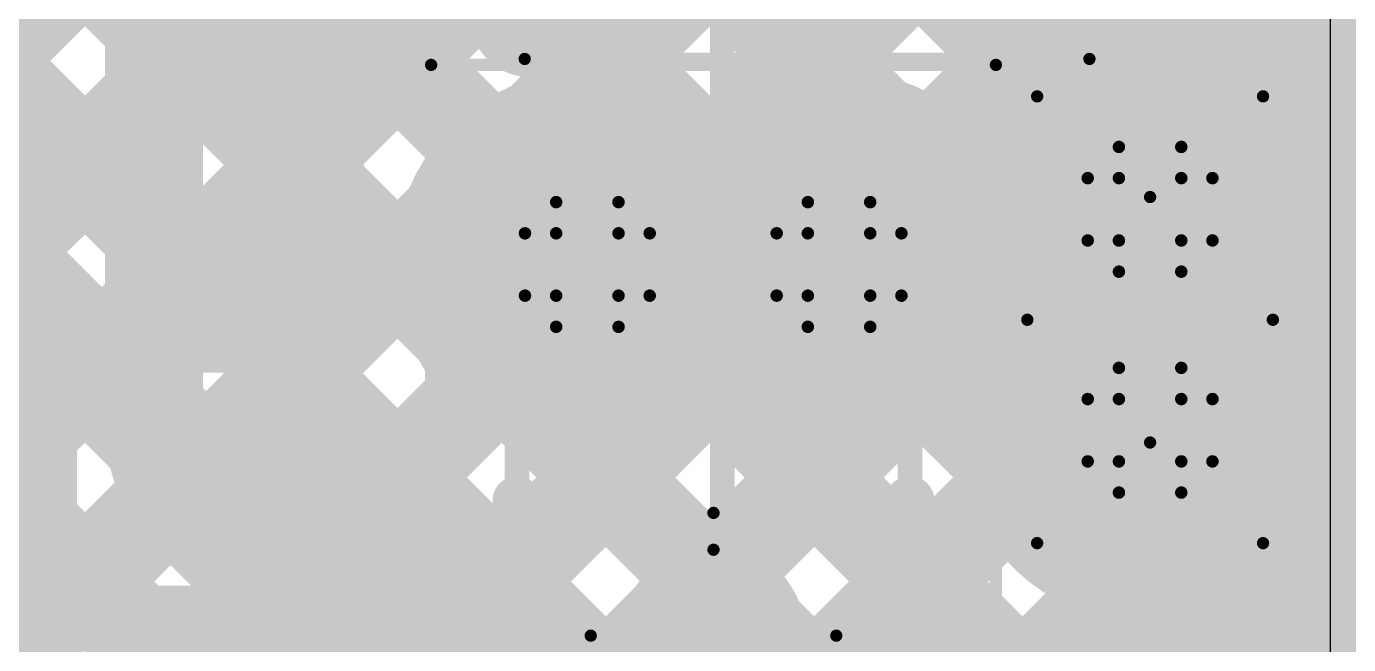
# Model space of a CAD drawing. Header units: millimetres. Extents: x 13 to 259, y -2 to 326.
# Drawn here: x 141.47 to 146.85, y 124.48 to 126.99 of the extents above; entities that cross this region are included whole.
import ezdxf

# ---------------------------------------------------------------- set-up
doc = ezdxf.new("R2010")
doc.units = ezdxf.units.MM
for name, color, linetype in [('BottomLayer', 5, 'Continuous'), ('ConnectLayer', 7, 'Continuous'), ('DrillDrawing', 1, 'Continuous'), ('Mechanical14', 56, 'Continuous'), ('Mechanical15', 56, 'Continuous'), ('Mechanical34', 56, 'Continuous'), ('Mechanical9', 56, 'Continuous'), ('MidLayer1', 16, 'Continuous'), ('MidLayer2', 76, 'Continuous'), ('MidLayer3', 90, 'Continuous'), ('MidLayer4', 156, 'Continuous'), ('MidLayer5', 130, 'Continuous'), ('MidLayer6', 216, 'Continuous'), ('MultiLayer', 9, 'Continuous'), ('TopLayer', 1, 'Continuous'), ('TopOverlay', 2, 'Continuous'), ('TopPaste', 8, 'Continuous'), ('TopSolder', 216, 'Continuous')]:
    doc.layers.add(name, color=color, linetype=linetype)

# ---------------------------------------------------------------- blocks, each defined once
blk = doc.blocks.new('CAPC1005X55N_110')
at = {"layer": 'Mechanical14', "const_width": 0.1}
for points in [[(-0.5249, -0.2749), (-0.5249, 0.2751)], [(0.5251, 0.2751), (-0.5249, 0.2751)], [(0.5251, -0.2749), (0.5251, 0.2751)], [(0.5251, -0.2749), (-0.5249, -0.2749)]]:
    blk.add_lwpolyline(points, dxfattribs=at)
at = {"layer": 'Mechanical14', "const_width": 0.05}
for points in [[(-0.5499, 0.2751, 1), (-0.5, 0.2751, 1)], [(-0.5499, 0.2751, 1), (-0.5, 0.2751, 1)], [(0.5001, 0.2751, 1), (0.55, 0.2751, 1)], [(0.5001, 0.2751, 1), (0.55, 0.2751, 1)], [(-0.5499, -0.2749, 1), (-0.5, -0.2749, 1)], [(-0.5499, -0.2749, 1), (-0.5, -0.2749, 1)], [(0.5001, -0.2749, 1), (0.55, -0.2749, 1)], [(0.5001, -0.2749, 1), (0.55, -0.2749, 1)]]:
    blk.add_lwpolyline(points, format="xyb", close=True, dxfattribs=at)
at = {"layer": 'Mechanical15', "const_width": 0.05}
for points in [[(-0.91, -0.46), (-0.91, 0.46)], [(0.91, 0.46), (-0.91, 0.46)], [(0, -0.5), (0, 0.5)], [(0.91, -0.46), (0.91, 0.46)], [(0.5, 0), (-0.5, 0)], [(0.91, -0.46), (-0.91, -0.46)]]:
    blk.add_lwpolyline(points, dxfattribs=at)
at = {"layer": 'Mechanical15', "const_width": 0.025}
for points in [[(-0.9225, 0.46, 1), (-0.8975, 0.46, 1)], [(-0.9225, 0.46, 1), (-0.8975, 0.46, 1)], [(-0.0125, 0.5, 1), (0.0125, 0.5, 1)], [(0.8975, 0.46, 1), (0.9225, 0.46, 1)], [(0.8975, 0.46, 1), (0.9225, 0.46, 1)], [(-0.5125, 0, 1), (-0.4875, 0, 1)], [(0.4875, 0, 1), (0.5125, 0, 1)], [(-0.9225, -0.46, 1), (-0.8975, -0.46, 1)], [(-0.9225, -0.46, 1), (-0.8975, -0.46, 1)], [(-0.0125, -0.5, 1), (0.0125, -0.5, 1)], [(0.8975, -0.46, 1), (0.9225, -0.46, 1)], [(0.8975, -0.46, 1), (0.9225, -0.46, 1)]]:
    blk.add_lwpolyline(points, format="xyb", close=True, dxfattribs=at)
at = {"layer": 'TopLayer'}
for points in [[(-0.76, -0.31), (-0.14, -0.31), (-0.76, 0.31), (-0.14, 0.31)], [(0.14, -0.31), (0.76, -0.31), (0.14, 0.31), (0.76, 0.31)]]:
    blk.add_solid(points, dxfattribs=at)
at = {"layer": 'TopPaste'}
for points in [[(-0.76, -0.31), (-0.14, -0.31), (-0.76, 0.31), (-0.14, 0.31)], [(0.14, -0.31), (0.76, -0.31), (0.14, 0.31), (0.76, 0.31)]]:
    blk.add_solid(points, dxfattribs=at)
at = {"layer": 'TopSolder'}
for points in [[(-0.8616, -0.4116), (-0.0384, -0.4116), (-0.8616, 0.4116), (-0.0384, 0.4116)], [(0.0384, -0.4116), (0.8616, -0.4116), (0.0384, 0.4116), (0.8616, 0.4116)]]:
    blk.add_solid(points, dxfattribs=at)
blk = doc.blocks.new('CAPC3216X180N_111')
at = {"layer": 'Mechanical14', "const_width": 0.1}
for points in [[(1.6, 0.8), (-1.6, 0.8)], [(-1.6, -0.8), (-1.6, 0.8)], [(1.6, -0.8), (1.6, 0.8)], [(1.6, -0.8), (-1.6, -0.8)]]:
    blk.add_lwpolyline(points, dxfattribs=at)
at = {"layer": 'Mechanical14', "const_width": 0.05}
for points in [[(-1.625, 0.8, 1), (-1.575, 0.8, 1)], [(-1.625, 0.8, 1), (-1.575, 0.8, 1)], [(1.575, 0.8, 1), (1.625, 0.8, 1)], [(1.575, 0.8, 1), (1.625, 0.8, 1)], [(-1.625, -0.8, 1), (-1.575, -0.8, 1)], [(-1.625, -0.8, 1), (-1.575, -0.8, 1)], [(1.575, -0.8, 1), (1.625, -0.8, 1)], [(1.575, -0.8, 1), (1.625, -0.8, 1)]]:
    blk.add_lwpolyline(points, format="xyb", close=True, dxfattribs=at)
at = {"layer": 'Mechanical15', "const_width": 0.05}
for points in [[(2.325, 1.15), (-2.325, 1.15)], [(-2.325, -1.15), (-2.325, 1.15)], [(2.325, -1.15), (2.325, 1.15)], [(0, -0.5), (0, 0.5)], [(0.5, 0), (-0.5, 0)], [(2.325, -1.15), (-2.325, -1.15)]]:
    blk.add_lwpolyline(points, dxfattribs=at)
at = {"layer": 'Mechanical15'}
for points, const_width in [([(-2.3375, 1.15, 1), (-2.3125, 1.15, 1)], 0.025), ([(-2.3375, 1.15, 1), (-2.3125, 1.15, 1)], 0.025), ([(2.3125, 1.15, 1), (2.3375, 1.15, 1)], 0.025), ([(2.3125, 1.15, 1), (2.3375, 1.15, 1)], 0.025), ([(-0.0125, 0.5, 1), (0.0125, 0.5, 1)], 0.025), ([(0.35, 0, 1), (-0.35, 0, 1)], 0.05), ([(-0.5125, 0, 1), (-0.4875, 0, 1)], 0.025), ([(-0.3625, 0, 1), (-0.3375, 0, 1)], 0.025), ([(0.3375, 0, 1), (0.3625, 0, 1)], 0.025), ([(0.4875, 0, 1), (0.5125, 0, 1)], 0.025), ([(-0.0125, -0.5, 1), (0.0125, -0.5, 1)], 0.025), ([(-2.3375, -1.15, 1), (-2.3125, -1.15, 1)], 0.025), ([(-2.3375, -1.15, 1), (-2.3125, -1.15, 1)], 0.025), ([(2.3125, -1.15, 1), (2.3375, -1.15, 1)], 0.025), ([(2.3125, -1.15, 1), (2.3375, -1.15, 1)], 0.025)]:
    blk.add_lwpolyline(points, format="xyb", close=True, dxfattribs=dict(at, const_width=const_width))
at = {"layer": 'TopLayer'}
for points in [[(-0.925, -0.9), (-0.925, 0.9), (-2.075, -0.9), (-2.075, 0.9)], [(2.075, -0.9), (2.075, 0.9), (0.925, -0.9), (0.925, 0.9)]]:
    blk.add_solid(points, dxfattribs=at)
at = {"layer": 'TopOverlay', "const_width": 0.2}
for points in [[(0.55, 0.8), (-0.55, 0.8)], [(0.55, -0.8), (-0.55, -0.8)]]:
    blk.add_lwpolyline(points, dxfattribs=at)
at = {"layer": 'TopOverlay', "const_width": 0.1}
for points in [[(-0.6, 0.8, 1), (-0.5, 0.8, 1)], [(0.5, 0.8, 1), (0.6, 0.8, 1)], [(-0.6, -0.8, 1), (-0.5, -0.8, 1)], [(0.5, -0.8, 1), (0.6, -0.8, 1)]]:
    blk.add_lwpolyline(points, format="xyb", close=True, dxfattribs=at)
at = {"layer": 'TopPaste'}
for points in [[(-0.925, -0.9), (-0.925, 0.9), (-2.075, -0.9), (-2.075, 0.9)], [(2.075, -0.9), (2.075, 0.9), (0.925, -0.9), (0.925, 0.9)]]:
    blk.add_solid(points, dxfattribs=at)
at = {"layer": 'TopSolder'}
for points in [[(-0.8234, -1.0016), (-0.8234, 1.0016), (-2.1766, -1.0016), (-2.1766, 1.0016)], [(2.1766, -1.0016), (2.1766, 1.0016), (0.8234, -1.0016), (0.8234, 1.0016)]]:
    blk.add_solid(points, dxfattribs=at)
blk = doc.blocks.new('CAPMP3216X180N_113')
at = {"layer": 'Mechanical14', "const_width": 0.1}
for points in [[(-1.7, 0.9), (-1.7, -0.9)], [(-1.7, 0.9), (1.7, 0.9)], [(-1.625, 0.9), (-1.625, -0.9)], [(-1.55, 0.9), (-1.55, -0.9)], [(-1.475, 0.9), (-1.475, -0.9)], [(-1.4, 0.9), (-1.4, -0.9)], [(-1.325, 0.9), (-1.325, -0.9)], [(-1.25, 0.9), (-1.25, -0.9)], [(-1.175, 0.9), (-1.175, -0.9)], [(-1.1, 0.9), (-1.1, -0.9)], [(-1.025, 0.9), (-1.025, -0.9)], [(-0.95, 0.9), (-0.95, -0.9)], [(-0.875, 0.9), (-0.875, -0.9)], [(-0.8, 0.9), (-0.8, -0.9)], [(-0.8, 0.9), (-0.8, -0.9)], [(1.7, 0.9), (1.7, -0.9)], [(-1.7, -0.9), (1.7, -0.9)]]:
    blk.add_lwpolyline(points, dxfattribs=at)
at = {"layer": 'Mechanical14', "const_width": 0.05}
for points in [[(-1.725, 0.9, 1), (-1.675, 0.9, 1)], [(-1.725, 0.9, 1), (-1.675, 0.9, 1)], [(-1.65, 0.9, 1), (-1.6, 0.9, 1)], [(-1.575, 0.9, 1), (-1.525, 0.9, 1)], [(-1.5, 0.9, 1), (-1.45, 0.9, 1)], [(-1.425, 0.9, 1), (-1.375, 0.9, 1)], [(-1.35, 0.9, 1), (-1.3, 0.9, 1)], [(-1.275, 0.9, 1), (-1.225, 0.9, 1)], [(-1.2, 0.9, 1), (-1.15, 0.9, 1)], [(-1.125, 0.9, 1), (-1.075, 0.9, 1)], [(-1.05, 0.9, 1), (-1, 0.9, 1)], [(-0.975, 0.9, 1), (-0.925, 0.9, 1)], [(-0.9, 0.9, 1), (-0.85, 0.9, 1)], [(-0.825, 0.9, 1), (-0.775, 0.9, 1)], [(-0.825, 0.9, 1), (-0.775, 0.9, 1)], [(1.675, 0.9, 1), (1.725, 0.9, 1)], [(1.675, 0.9, 1), (1.725, 0.9, 1)], [(-1.725, -0.9, 1), (-1.675, -0.9, 1)], [(-1.725, -0.9, 1), (-1.675, -0.9, 1)], [(-1.65, -0.9, 1), (-1.6, -0.9, 1)], [(-1.575, -0.9, 1), (-1.525, -0.9, 1)], [(-1.5, -0.9, 1), (-1.45, -0.9, 1)], [(-1.425, -0.9, 1), (-1.375, -0.9, 1)], [(-1.35, -0.9, 1), (-1.3, -0.9, 1)], [(-1.275, -0.9, 1), (-1.225, -0.9, 1)], [(-1.2, -0.9, 1), (-1.15, -0.9, 1)], [(-1.125, -0.9, 1), (-1.075, -0.9, 1)], [(-1.05, -0.9, 1), (-1, -0.9, 1)], [(-0.975, -0.9, 1), (-0.925, -0.9, 1)], [(-0.9, -0.9, 1), (-0.85, -0.9, 1)], [(-0.825, -0.9, 1), (-0.775, -0.9, 1)], [(-0.825, -0.9, 1), (-0.775, -0.9, 1)], [(1.675, -0.9, 1), (1.725, -0.9, 1)], [(1.675, -0.9, 1), (1.725, -0.9, 1)]]:
    blk.add_lwpolyline(points, format="xyb", close=True, dxfattribs=at)
at = {"layer": 'Mechanical15', "const_width": 0.05}
for points in [[(-2.45, 1.15), (2.45, 1.15)], [(-2.45, 1.15), (-2.45, -1.15)], [(2.45, 1.15), (2.45, -1.15)], [(0, 0.3), (0, -0.3)], [(-0.3, 0), (0.3, 0)], [(-2.45, -1.15), (2.45, -1.15)]]:
    blk.add_lwpolyline(points, dxfattribs=at)
at = {"layer": 'Mechanical15', "const_width": 0.025}
for points in [[(-2.4625, 1.15, 1), (-2.4375, 1.15, 1)], [(-2.4625, 1.15, 1), (-2.4375, 1.15, 1)], [(2.4375, 1.15, 1), (2.4625, 1.15, 1)], [(2.4375, 1.15, 1), (2.4625, 1.15, 1)], [(-0.0125, 0.3, 1), (0.0125, 0.3, 1)], [(-0.3125, 0, 1), (-0.2875, 0, 1)], [(0.2875, 0, 1), (0.3125, 0, 1)], [(-0.0125, -0.3, 1), (0.0125, -0.3, 1)], [(-2.4625, -1.15, 1), (-2.4375, -1.15, 1)], [(-2.4625, -1.15, 1), (-2.4375, -1.15, 1)], [(2.4375, -1.15, 1), (2.4625, -1.15, 1)], [(2.4375, -1.15, 1), (2.4625, -1.15, 1)]]:
    blk.add_lwpolyline(points, format="xyb", close=True, dxfattribs=at)
at = {"layer": 'TopLayer'}
for points in [[(-2.2, -0.625), (-0.4, -0.625), (-2.2, 0.625), (-0.4, 0.625)], [(0.4, -0.625), (2.2, -0.625), (0.4, 0.625), (2.2, 0.625)]]:
    blk.add_solid(points, dxfattribs=at)
at = {"layer": 'TopOverlay'}
for points, const_width in [([(-2.15, 1.125, 1), (-2.4, 1.125, 1)], 0.25), ([(-2.4625, 1.125, 1), (-2.3375, 1.125, 1)], 0.125), ([(-2.2125, 1.125, 1), (-2.0875, 1.125, 1)], 0.125), ([(-0.05, 0.7, 1), (0.05, 0.7, 1)], 0.1), ([(-0.05, -0.7, 1), (0.05, -0.7, 1)], 0.1)]:
    blk.add_lwpolyline(points, format="xyb", close=True, dxfattribs=dict(at, const_width=const_width))
at = {"layer": 'TopOverlay', "const_width": 0.2}
blk.add_lwpolyline([(0, 0.7), (0, -0.7)], dxfattribs=at)
at = {"layer": 'TopPaste'}
for points in [[(-2.2, -0.625), (-0.4, -0.625), (-2.2, 0.625), (-0.4, 0.625)], [(0.4, -0.625), (2.2, -0.625), (0.4, 0.625), (2.2, 0.625)]]:
    blk.add_solid(points, dxfattribs=at)
at = {"layer": 'TopSolder'}
for points in [[(-2.3016, -0.7266), (-0.2984, -0.7266), (-2.3016, 0.7266), (-0.2984, 0.7266)], [(0.2984, -0.7266), (2.3016, -0.7266), (0.2984, 0.7266), (2.3016, 0.7266)]]:
    blk.add_solid(points, dxfattribs=at)
blk = doc.blocks.new('SAMTEC_ASP_127797_01_185')
at = {"layer": 'Mechanical14', "const_width": 0.1}
for points in [[(-23.6474, 7.3406), (-27.1272, 7.3406)], [(-23.6474, 7.3406), (-27.1272, 7.3406)], [(-23.3934, 6.4262), (-23.3934, 7.0866)], [(-23.3934, 6.4262), (-23.3934, 7.0866)], [(-22.3266, 6.4262), (-22.3266, 7.0866)], [(-22.3266, 6.4262), (-22.3266, 7.0866)], [(-22.5806, 6.1722), (-23.1394, 6.1722)], [(-22.5806, 6.1722), (-23.1394, 6.1722)]]:
    blk.add_lwpolyline(points, dxfattribs=at)
at = {"layer": 'Mechanical14', "const_width": 0.05}
for points in [[(-23.6724, 7.3406, 1), (-23.6224, 7.3406, 1)], [(-23.6724, 7.3406, 1), (-23.6224, 7.3406, 1)], [(-23.6724, 7.3406, 1), (-23.6224, 7.3406, 1)], [(-23.4184, 7.0866, 1), (-23.3684, 7.0866, 1)], [(-23.4184, 7.0866, 1), (-23.3684, 7.0866, 1)], [(-23.4184, 7.0866, 1), (-23.3684, 7.0866, 1)], [(-22.3516, 7.0866, 1), (-22.3016, 7.0866, 1)], [(-22.3516, 7.0866, 1), (-22.3016, 7.0866, 1)], [(-22.3516, 7.0866, 1), (-22.3016, 7.0866, 1)], [(-23.4184, 6.4262, 1), (-23.3684, 6.4262, 1)], [(-23.4184, 6.4262, 1), (-23.3684, 6.4262, 1)], [(-23.4184, 6.4262, 1), (-23.3684, 6.4262, 1)], [(-23.4184, 6.4262, 1), (-23.3684, 6.4262, 1)], [(-22.3516, 6.4262, 1), (-22.3016, 6.4262, 1)], [(-22.3516, 6.4262, 1), (-22.3016, 6.4262, 1)], [(-22.3516, 6.4262, 1), (-22.3016, 6.4262, 1)], [(-22.3516, 6.4262, 1), (-22.3016, 6.4262, 1)], [(-23.1644, 6.1722, 1), (-23.1144, 6.1722, 1)], [(-23.1644, 6.1722, 1), (-23.1144, 6.1722, 1)], [(-23.1644, 6.1722, 1), (-23.1144, 6.1722, 1)], [(-23.1644, 6.1722, 1), (-23.1144, 6.1722, 1)], [(-22.6056, 6.1722, 1), (-22.5556, 6.1722, 1)], [(-22.6056, 6.1722, 1), (-22.5556, 6.1722, 1)], [(-22.6056, 6.1722, 1), (-22.5556, 6.1722, 1)], [(-22.6056, 6.1722, 1), (-22.5556, 6.1722, 1)]]:
    blk.add_lwpolyline(points, format="xyb", close=True, dxfattribs=at)
at = {"layer": 'Mechanical14', "const_width": 0.1}
for points in [[(-23.6474, 7.3406, -0.414214), (-23.3934, 7.0866)], [(-22.3266, 7.0866, -0.414214), (-22.0726, 7.3406)], [(-23.1394, 6.1722, -0.414214), (-23.3934, 6.4262)], [(-23.1394, 6.1722, -0.414214), (-23.3934, 6.4262)], [(-22.3266, 6.4262, -0.414214), (-22.5806, 6.1722)], [(-22.3266, 6.4262, -0.414214), (-22.5806, 6.1722)]]:
    blk.add_lwpolyline(points, format="xyb", dxfattribs=at)
at = {"layer": 'TopOverlay', "const_width": 0.2}
for points in [[(-23.6474, 7.3406), (-27.1272, 7.3406)], [(-23.6474, 7.3406), (-27.1272, 7.3406)], [(-23.3934, 6.4262), (-23.3934, 7.0866)], [(-23.3934, 6.4262), (-23.3934, 7.0866)], [(-22.3266, 6.4262), (-22.3266, 7.0866)], [(-22.3266, 6.4262), (-22.3266, 7.0866)], [(-22.5806, 6.1722), (-23.1394, 6.1722)], [(-22.5806, 6.1722), (-23.1394, 6.1722)]]:
    blk.add_lwpolyline(points, dxfattribs=at)
at = {"layer": 'TopOverlay', "const_width": 0.1}
for points in [[(-23.6974, 7.3406, 1), (-23.5974, 7.3406, 1)], [(-23.6974, 7.3406, 1), (-23.5974, 7.3406, 1)], [(-23.6974, 7.3406, 1), (-23.5974, 7.3406, 1)], [(-23.4434, 7.0866, 1), (-23.3434, 7.0866, 1)], [(-23.4434, 7.0866, 1), (-23.3434, 7.0866, 1)], [(-23.4434, 7.0866, 1), (-23.3434, 7.0866, 1)], [(-22.3766, 7.0866, 1), (-22.2766, 7.0866, 1)], [(-22.3766, 7.0866, 1), (-22.2766, 7.0866, 1)], [(-22.3766, 7.0866, 1), (-22.2766, 7.0866, 1)], [(-23.4434, 6.4262, 1), (-23.3434, 6.4262, 1)], [(-23.4434, 6.4262, 1), (-23.3434, 6.4262, 1)], [(-23.4434, 6.4262, 1), (-23.3434, 6.4262, 1)], [(-23.4434, 6.4262, 1), (-23.3434, 6.4262, 1)], [(-22.3766, 6.4262, 1), (-22.2766, 6.4262, 1)], [(-22.3766, 6.4262, 1), (-22.2766, 6.4262, 1)], [(-22.3766, 6.4262, 1), (-22.2766, 6.4262, 1)], [(-22.3766, 6.4262, 1), (-22.2766, 6.4262, 1)], [(-23.1894, 6.1722, 1), (-23.0894, 6.1722, 1)], [(-23.1894, 6.1722, 1), (-23.0894, 6.1722, 1)], [(-23.1894, 6.1722, 1), (-23.0894, 6.1722, 1)], [(-23.1894, 6.1722, 1), (-23.0894, 6.1722, 1)], [(-22.6306, 6.1722, 1), (-22.5306, 6.1722, 1)], [(-22.6306, 6.1722, 1), (-22.5306, 6.1722, 1)], [(-22.6306, 6.1722, 1), (-22.5306, 6.1722, 1)], [(-22.6306, 6.1722, 1), (-22.5306, 6.1722, 1)]]:
    blk.add_lwpolyline(points, format="xyb", close=True, dxfattribs=at)
at = {"layer": 'TopOverlay', "const_width": 0.2}
for points in [[(-23.6474, 7.3406, -0.414214), (-23.3934, 7.0866)], [(-22.3266, 7.0866, -0.414214), (-22.0726, 7.3406)], [(-23.1394, 6.1722, -0.414214), (-23.3934, 6.4262)], [(-23.1394, 6.1722, -0.414214), (-23.3934, 6.4262)], [(-22.3266, 6.4262, -0.414214), (-22.5806, 6.1722)], [(-22.3266, 6.4262, -0.414214), (-22.5806, 6.1722)]]:
    blk.add_lwpolyline(points, format="xyb", dxfattribs=at)

msp = doc.modelspace()

# ---------------------------------------------------------------- linework, layer by layer
at = {"layer": 'BottomLayer', "const_width": 0.25}
for points in [[(145.9168, 126.2498, 1), (146.1668, 126.2498, 1)], [(143.625, 126.025, 1), (143.875, 126.025, 1)], [(144.65, 126.025, 1), (144.9, 126.025, 1)], [(145.9168, 125.3498, 1), (146.1668, 125.3498, 1)]]:
    msp.add_lwpolyline(points, format="xyb", close=True, dxfattribs=at)
at = {"layer": 'ConnectLayer', "const_width": 0.4}
for points in [[(146.9997, 90.0254), (146.9997, 136.36)], [(136.2291, 134.4509), (145.4682, 125.2118)], [(136.2291, 134.4509), (145.4682, 125.2118)], [(136.2914, 133.5401), (147.8533, 121.9782)], [(136.2914, 133.5401), (147.8533, 121.9782)], [(136.1406, 132.8424), (145.6364, 123.3465)], [(136.1406, 132.8424), (145.6364, 123.3465)], [(141.4917, 132.5824), (147.7097, 126.3644)], [(141.4917, 132.5824), (147.7097, 126.3644)], [(138.9935, 132.535), (145.6987, 125.8298)], [(138.9935, 132.535), (145.6987, 125.8298)], [(134.0529, 119.6279), (146.9037, 132.4787)], [(140.69, 126.2651), (146.9037, 132.4787)], [(146.59, 126.4679), (146.59, 132.35)], [(135.8661, 132.2683), (144.56, 123.5744)], [(135.8661, 132.2683), (144.56, 123.5744)], [(135.4952, 131.7907), (143.6756, 123.6103)], [(135.4952, 131.7907), (143.6756, 123.6103)], [(136.3244, 131.81), (144.56, 123.5744)], [(137.1729, 131.81), (145.6364, 123.3465)], [(138.0215, 131.81), (146.05, 123.7814)], [(138.87, 131.81), (145.4682, 125.2118)], [(139.7185, 131.81), (145.6987, 125.8298)], [(146.05, 126.4679), (146.05, 131.81)], [(138.9634, 123.6899), (146.9732, 131.6997)], [(140.69, 125.4165), (146.9732, 131.6997)], [(137.6207, 123.1957), (146.05, 131.6251)], [(135.0357, 131.4017), (143.1997, 123.2377)], [(135.0357, 131.4017), (143.1997, 123.2377)], [(134.4825, 131.1064), (143.6361, 121.9527)], [(134.4825, 131.1064), (143.6361, 121.9527)], [(138.9634, 123.6899), (146.05, 130.7765)], [(138.9664, 121.1473), (148.0605, 130.2414)], [(140.69, 122.871), (148.0605, 130.2414)], [(139.0956, 120.428), (148.6533, 129.9857)], [(140.69, 122.0224), (148.6533, 129.9857)], [(139.5829, 129.4), (141.985, 126.9979)], [(142.525, 126.4031), (145.522, 129.4)], [(142.977, 129.4), (145.6695, 126.7075)], [(143.8255, 129.4), (146.51, 126.7155)], [(141.985, 125.375), (141.985, 129.0258)], [(142.525, 125.375), (142.525, 129.0258)], [(143.5509, 126.5804), (146.0366, 129.0661)], [(142.525, 129.0034), (144.9358, 126.5927)], [(146.6282, 125.415), (150.0187, 128.8055)], [(146.6282, 125.415), (150.0187, 128.8055)], [(144.2116, 126.3925), (146.4608, 128.6418)], [(146.51, 126.6088), (146.51, 128.5926)], [(139.765, 128.3694), (141.985, 126.1494)], [(139.8425, 122.0234), (146.05, 128.231)], [(142.525, 128.1549), (144.3021, 126.3778)], [(139.1357, 119.6195), (147.5507, 128.0345)], [(140.69, 121.1739), (147.5507, 128.0345)], [(145.2345, 127.9911), (147.6211, 125.6045)], [(145.2345, 127.9911), (147.6211, 125.6045)], [(145.2345, 127.9911), (146.05, 127.1755)], [(139.1016, 122.9796), (144.0596, 127.9376)], [(139.1016, 122.9796), (144.0596, 127.9376)], [(140.69, 124.568), (144.0596, 127.9376)], [(145.149, 126.4814), (146.51, 127.8425)], [(146.2619, 125.8972), (147.9432, 127.5785)], [(146.2619, 125.8972), (147.9432, 127.5785)], [(139.765, 125.3401), (141.985, 127.5601)], [(139.765, 127.5208), (141.991, 125.2949)], [(144.8979, 127.4792), (148.0706, 124.3064)], [(144.8979, 127.4792), (148.0706, 124.3064)], [(144.8979, 127.4792), (146.0767, 126.3004)], [(137.8643, 120.8937), (144.4324, 127.4618)], [(139.4183, 122.4477), (144.4324, 127.4618)], [(140.69, 123.7195), (144.4324, 127.4618)], [(140.2668, 121.5992), (146.05, 127.3824)], [(142.525, 127.3064), (143.362, 126.4694)], [(146.2976, 126.7815), (146.51, 126.9939)], [(139.765, 124.4915), (141.985, 126.7115)], [(139.765, 126.6723), (142.8124, 123.625)], [(140.69, 126.5959), (143.6756, 123.6103)], [(146.59, 126.5997), (151.36, 126.5997)], [(140.6911, 121.1749), (146.05, 126.5339)], [(142.525, 126.4578), (143.2229, 125.7599)], [(142.525, 125.5545), (143.1947, 126.2241)], [(145.3427, 126.1857), (145.4916, 126.0368)], [(146.05, 125.9398), (146.05, 126.0317)], [(146.59, 125.5679), (146.59, 126.0317)], [(145.3234, 125.8073), (145.5102, 125.9941)], [(146.59, 125.9997), (151.36, 125.9997)], [(139.765, 123.643), (141.985, 125.863)], [(146.51, 124.0556), (146.51, 125.8908)], [(139.765, 125.8238), (143.035, 122.5538)], [(140.69, 125.7473), (143.1997, 123.2377)], [(145.8289, 125.6996), (146.51, 125.0184)], [(143.2838, 124.6162), (144.3187, 125.6511)], [(143.371, 123.0064), (146.0247, 125.6601)], [(144.1945, 125.6369), (145.6078, 124.2236)], [(142.525, 125.6093), (146.51, 121.6243)], [(142.8596, 125.0405), (143.3825, 125.5635)], [(145.1278, 125.5521), (146.51, 124.1699)], [(145.3179, 123.2562), (147.6382, 125.5765)], [(145.3179, 123.2562), (147.6382, 125.5765)], [(143.3524, 123.8363), (144.9928, 125.4766)], [(143.485, 125.4979), (145.4555, 123.5273)], [(142.525, 125.375), (143.3524, 124.5476)], [(146.6297, 125.3997), (151.36, 125.3997)], [(143.575, 122.3619), (146.51, 125.2969)], [(143.9461, 123.5815), (145.4944, 125.1298)], [(143.9461, 123.5815), (145.4944, 125.1298)], [(143.9461, 123.5815), (145.4944, 125.1298)], [(146.59, 118.2163), (146.59, 125.1317)], [(138.9332, 121.9626), (142.0642, 125.0936)], [(142.1442, 124.9922), (142.8124, 124.324)], [(146.5218, 125.0067), (147.5913, 123.9373)], [(146.5218, 125.0067), (147.5913, 123.9373)], [(140.69, 124.8988), (143.6361, 121.9527)], [(145.9038, 124.7762), (149.9505, 120.7295)], [(145.9038, 124.7762), (149.9505, 120.7295)], [(145.9038, 124.7762), (146.05, 124.63)], [(146.59, 124.7998), (151.36, 124.7998)], [(144.826, 123.6128), (145.9766, 124.7634)], [(144.826, 123.6128), (145.9766, 124.7634)], [(144.826, 123.6128), (145.9766, 124.7634)], [(146.05, 123.4621), (146.05, 124.7599)], [(139.7817, 121.9626), (142.4777, 124.6587)], [(143.3524, 123.025), (143.3524, 124.5476)], [(146.3239, 124.2622), (146.51, 124.4484)], [(146.3239, 124.2622), (146.51, 124.4484)], [(142.8124, 123.025), (142.8124, 124.324)]]:
    msp.add_lwpolyline(points, dxfattribs=at)
at = {"layer": 'ConnectLayer'}
for points, const_width in [([(145.95, 127.1755, 1), (146.15, 127.1755, 1)], 0.2), ([(141.885, 126.9979, 1), (142.085, 126.9979, 1)], 0.2), ([(146.41, 126.9939, 1), (146.61, 126.9939, 1)], 0.2), ([(146.1976, 126.7815, 1), (146.3976, 126.7815, 1)], 0.2), ([(141.885, 126.7115, 1), (142.085, 126.7115, 1)], 0.2), ([(146.41, 126.7155, 1), (146.61, 126.7155, 1)], 0.2), ([(145.5695, 126.7075, 1), (145.7695, 126.7075, 1)], 0.2), ([(146.41, 126.6088, 1), (146.61, 126.6088, 1)], 0.2), ([(146.41, 126.6088, 1), (146.61, 126.6088, 1)], 0.2), ([(143.4509, 126.5804, 1), (143.6509, 126.5804, 1)], 0.2), ([(144.8358, 126.5927, 1), (145.0358, 126.5927, 1)], 0.2), ([(146.49, 126.5997, 1), (146.69, 126.5997, 1)], 0.2), ([(145.95, 126.5339, 1), (146.15, 126.5339, 1)], 0.2), ([(142.425, 126.4578, 1), (142.625, 126.4578, 1)], 0.2), ([(143.262, 126.4694, 1), (143.462, 126.4694, 1)], 0.2), ([(145.049, 126.4814, 1), (145.249, 126.4814, 1)], 0.2), ([(145.95, 126.4679, 1), (146.15, 126.4679, 1)], 0.2), ([(145.95, 126.4679, 1), (146.15, 126.4679, 1)], 0.2), ([(145.95, 126.4679, 1), (146.15, 126.4679, 1)], 0.2), ([(146.49, 126.4679, 1), (146.69, 126.4679, 1)], 0.2), ([(146.49, 126.4679, 1), (146.69, 126.4679, 1)], 0.2), ([(142.425, 126.4031, 1), (142.625, 126.4031, 1)], 0.2), ([(144.1116, 126.3925, 1), (144.3116, 126.3925, 1)], 0.2), ([(144.2021, 126.3778, 1), (144.4021, 126.3778, 1)], 0.2), ([(144.1625, 126.3173, 1), (144.3625, 126.3173, 1)], 0.2), ([(144.1625, 126.3173, 1), (144.3625, 126.3173, 1)], 0.2), ([(145.9767, 126.3004, 1), (146.1767, 126.3004, 1)], 0.2), ([(145.9812, 126.2806, 1), (146.1812, 126.2806, 1)], 0.2), ([(145.9883, 126.2683, 1), (146.1883, 126.2683, 1)], 0.2), ([(145.9883, 126.2683, 1), (146.1883, 126.2683, 1)], 0.2), ([(145.9883, 126.2313, 1), (146.1883, 126.2313, 1)], 0.2), ([(145.9883, 126.2313, 1), (146.1883, 126.2313, 1)], 0.2), ([(146.5318, 126.2498, 1), (146.7318, 126.2498, 1)], 0.2), ([(146.5318, 126.2498, 1), (146.7318, 126.2498, 1)], 0.2), ([(143.0947, 126.2241, 1), (143.2947, 126.2241, 1)], 0.2), ([(145.2427, 126.1857, 1), (145.4427, 126.1857, 1)], 0.2), ([(145.9812, 126.219, 1), (146.1812, 126.219, 1)], 0.2), ([(141.885, 126.1494, 1), (142.085, 126.1494, 1)], 0.2), ([(143.6932, 126.0502, 1), (143.8932, 126.0502, 1)], 0.2), ([(144.6316, 126.0498, 1), (144.8316, 126.0498, 1)], 0.2), ([(144.725, 126.025, 1), (144.925, 126.025, 1)], 0.2), ([(144.725, 126.025, 1), (144.925, 126.025, 1)], 0.2), ([(145.265, 126.025, 1), (145.465, 126.025, 1)], 0.2), ([(145.265, 126.025, 1), (145.465, 126.025, 1)], 0.2), ([(145.3916, 126.0368, 1), (145.5916, 126.0368, 1)], 0.2), ([(145.95, 126.0317, 1), (146.15, 126.0317, 1)], 0.2), ([(145.95, 126.0317, 1), (146.15, 126.0317, 1)], 0.2), ([(145.95, 126.0317, 1), (146.15, 126.0317, 1)], 0.2), ([(146.49, 126.0317, 1), (146.69, 126.0317, 1)], 0.2), ([(146.49, 126.0317, 1), (146.69, 126.0317, 1)], 0.2), ([(143.6932, 125.9998, 1), (143.8932, 125.9998, 1)], 0.2), ([(144.6316, 126.0002, 1), (144.8316, 126.0002, 1)], 0.2), ([(145.4102, 125.9941, 1), (145.6102, 125.9941, 1)], 0.2), ([(146.49, 125.9997, 1), (146.69, 125.9997, 1)], 0.2), ([(146.6318, 125.3498, 1), (145.4518, 125.3498, 1)], 0.4), ([(146.6318, 125.3498, 1), (145.4518, 125.3498, 1)], 0.4), ([(145.95, 125.9398, 1), (146.15, 125.9398, 1)], 0.2), ([(145.95, 125.9398, 1), (146.15, 125.9398, 1)], 0.2), ([(141.885, 125.863, 1), (142.085, 125.863, 1)], 0.2), ([(146.1619, 125.8972, 1), (146.3619, 125.8972, 1)], 0.2), ([(146.1619, 125.8972, 1), (146.3619, 125.8972, 1)], 0.2), ([(146.41, 125.8908, 1), (146.61, 125.8908, 1)], 0.2), ([(146.41, 125.8908, 1), (146.61, 125.8908, 1)], 0.2), ([(145.2234, 125.8073, 1), (145.4234, 125.8073, 1)], 0.2), ([(145.5987, 125.8298, 1), (145.7987, 125.8298, 1)], 0.2), ([(145.5987, 125.8298, 1), (145.7987, 125.8298, 1)], 0.2), ([(145.5987, 125.8298, 1), (145.7987, 125.8298, 1)], 0.2), ([(143.1229, 125.7599, 1), (143.3229, 125.7599, 1)], 0.2), ([(144.1625, 125.7327, 1), (144.3625, 125.7327, 1)], 0.2), ([(144.1625, 125.7327, 1), (144.3625, 125.7327, 1)], 0.2), ([(145.7289, 125.6996, 1), (145.9289, 125.6996, 1)], 0.2), ([(144.0945, 125.6369, 1), (144.2945, 125.6369, 1)], 0.2), ([(144.2187, 125.6511, 1), (144.4187, 125.6511, 1)], 0.2), ([(145.9247, 125.6601, 1), (146.1247, 125.6601, 1)], 0.2), ([(142.425, 125.6093, 1), (142.625, 125.6093, 1)], 0.2), ([(142.425, 125.5545, 1), (142.625, 125.5545, 1)], 0.2), ([(143.2825, 125.5635, 1), (143.4825, 125.5635, 1)], 0.2), ([(145.0278, 125.5521, 1), (145.2278, 125.5521, 1)], 0.2), ([(146.49, 125.5679, 1), (146.69, 125.5679, 1)], 0.2), ([(146.49, 125.5679, 1), (146.69, 125.5679, 1)], 0.2), ([(143.385, 125.4979, 1), (143.585, 125.4979, 1)], 0.2), ([(144.8928, 125.4766, 1), (145.0928, 125.4766, 1)], 0.2), ([(141.885, 125.375, 1), (142.085, 125.375, 1)], 0.2), ([(141.885, 125.375, 1), (142.085, 125.375, 1)], 0.2), ([(141.885, 125.375, 1), (142.085, 125.375, 1)], 0.2), ([(142.425, 125.375, 1), (142.625, 125.375, 1)], 0.2), ([(142.425, 125.375, 1), (142.625, 125.375, 1)], 0.2), ([(146.5282, 125.415, 1), (146.7282, 125.415, 1)], 0.2), ([(146.5282, 125.415, 1), (146.7282, 125.415, 1)], 0.2), ([(146.5297, 125.3997, 1), (146.7297, 125.3997, 1)], 0.2), ([(145.3518, 125.3498, 1), (145.5518, 125.3498, 1)], 0.2), ([(145.3518, 125.3498, 1), (145.5518, 125.3498, 1)], 0.2), ([(146.5318, 125.3498, 1), (146.7318, 125.3498, 1)], 0.2), ([(146.5318, 125.3498, 1), (146.7318, 125.3498, 1)], 0.2), ([(146.5318, 125.3498, 1), (146.7318, 125.3498, 1)], 0.2), ([(146.5318, 125.3498, 1), (146.7318, 125.3498, 1)], 0.2), ([(141.891, 125.2949, 1), (142.091, 125.2949, 1)], 0.2), ([(146.41, 125.2969, 1), (146.61, 125.2969, 1)], 0.2), ([(145.3682, 125.2118, 1), (145.5682, 125.2118, 1)], 0.2), ([(145.3682, 125.2118, 1), (145.5682, 125.2118, 1)], 0.2), ([(145.3682, 125.2118, 1), (145.5682, 125.2118, 1)], 0.2), ([(145.3944, 125.1298, 1), (145.5944, 125.1298, 1)], 0.2), ([(145.3944, 125.1298, 1), (145.5944, 125.1298, 1)], 0.2), ([(145.3944, 125.1298, 1), (145.5944, 125.1298, 1)], 0.2), ([(146.49, 125.1317, 1), (146.69, 125.1317, 1)], 0.2), ([(146.49, 125.1317, 1), (146.69, 125.1317, 1)], 0.2), ([(141.9642, 125.0936, 1), (142.1642, 125.0936, 1)], 0.2), ([(142.0432, 124.9932, 1), (142.2432, 124.9932, 1)], 0.2), ([(142.0442, 124.9922, 1), (142.2442, 124.9922, 1)], 0.2), ([(142.0442, 124.9922, 1), (142.2442, 124.9922, 1)], 0.2), ([(142.7596, 125.0405, 1), (142.9596, 125.0405, 1)], 0.2), ([(146.41, 125.0184, 1), (146.61, 125.0184, 1)], 0.2), ([(146.4218, 125.0067, 1), (146.6218, 125.0067, 1)], 0.2), ([(146.4218, 125.0067, 1), (146.6218, 125.0067, 1)], 0.2), ([(145.8038, 124.7762, 1), (146.0038, 124.7762, 1)], 0.2), ([(145.8038, 124.7762, 1), (146.0038, 124.7762, 1)], 0.2), ([(145.8038, 124.7762, 1), (146.0038, 124.7762, 1)], 0.2), ([(146.49, 124.7998, 1), (146.69, 124.7998, 1)], 0.2), ([(145.8766, 124.7634, 1), (146.0766, 124.7634, 1)], 0.2), ([(145.8766, 124.7634, 1), (146.0766, 124.7634, 1)], 0.2), ([(145.8766, 124.7634, 1), (146.0766, 124.7634, 1)], 0.2), ([(145.95, 124.7599, 1), (146.15, 124.7599, 1)], 0.2), ([(145.95, 124.7599, 1), (146.15, 124.7599, 1)], 0.2), ([(142.3777, 124.6587, 1), (142.5777, 124.6587, 1)], 0.2), ([(143.1838, 124.6162, 1), (143.3838, 124.6162, 1)], 0.2), ([(145.95, 124.63, 1), (146.15, 124.63, 1)], 0.2), ([(143.2524, 124.5476, 1), (143.4524, 124.5476, 1)], 0.2), ([(143.2524, 124.5476, 1), (143.4524, 124.5476, 1)], 0.2), ([(146.41, 124.4484, 1), (146.61, 124.4484, 1)], 0.2), ([(146.41, 124.4484, 1), (146.61, 124.4484, 1)], 0.2), ([(142.7124, 124.324, 1), (142.9124, 124.324, 1)], 0.2), ([(142.7124, 124.324, 1), (142.9124, 124.324, 1)], 0.2)]:
    msp.add_lwpolyline(points, format="xyb", close=True, dxfattribs=dict(at, const_width=const_width))
at = {"layer": 'ConnectLayer', "const_width": 0.4}
for points in [[(146.51, 125.8908, -2.9476), (146.51, 126.6088)], [(144.2625, 125.7327, -3.771728), (144.2625, 126.3173)], [(144.2625, 126.3173, -0.76942), (145.365, 126.025)], [(146.0883, 126.2683, -0.094953), (146.05, 126.4679)], [(146.0883, 126.2683, -0.094953), (146.05, 126.4679)], [(146.59, 126.4679, -0.094953), (146.6318, 126.2498)], [(146.0812, 126.219, -2.901548), (146.0812, 126.2806)], [(146.05, 126.0317, -0.094953), (146.0883, 126.2313)], [(146.05, 126.0317, -0.094953), (146.0883, 126.2313)], [(146.6318, 126.2498, -0.094953), (146.59, 126.0317)], [(143.7932, 125.9998, -3.69962), (143.7932, 126.0502)], [(144.7316, 126.0498, -0.76942), (144.825, 126.025)], [(145.365, 126.025, -0.76942), (144.2625, 125.7327)], [(144.825, 126.025, -0.76942), (144.7316, 126.0002)], [(146.05, 124.7599, -1.013999), (146.05, 125.9398)], [(146.59, 125.5679, -0.094953), (146.6318, 125.3498)], [(142.1442, 124.9922, -0.199574), (141.985, 125.375)], [(142.1432, 124.9932, -0.198912), (141.985, 125.375)], [(146.6318, 125.3498, -0.094953), (146.59, 125.1317)], [(146.51, 123.4944, -3.952307), (146.51, 124.0556)]]:
    msp.add_lwpolyline(points, format="xyb", dxfattribs=at)
at = {"layer": 'DrillDrawing', "const_width": 0.0508}
for points in [[(145.9148, 126.3768), (145.9148, 126.5038)], [(145.9148, 126.5038), (146.1688, 126.5038)], [(146.1688, 126.3768), (146.1688, 126.5038)], [(145.7878, 126.1228), (145.7878, 126.3768)], [(145.7878, 126.3768), (145.9148, 126.3768)], [(146.1688, 126.3768), (146.2958, 126.3768)], [(146.2958, 126.1228), (146.2958, 126.3768)], [(143.623, 126.152), (143.623, 126.279)], [(143.623, 126.279), (143.877, 126.279)], [(143.877, 126.152), (143.877, 126.279)], [(144.648, 126.152), (144.648, 126.279)], [(144.648, 126.279), (144.902, 126.279)], [(144.902, 126.152), (144.902, 126.279)], [(143.496, 125.898), (143.496, 126.152)], [(143.496, 126.152), (143.623, 126.152)], [(143.877, 126.152), (144.004, 126.152)], [(144.004, 125.898), (144.004, 126.152)], [(144.521, 125.898), (144.521, 126.152)], [(144.521, 126.152), (144.648, 126.152)], [(144.902, 126.152), (145.029, 126.152)], [(145.029, 125.898), (145.029, 126.152)], [(145.7878, 126.1228), (145.9148, 126.1228)], [(145.9148, 125.9958), (145.9148, 126.1228)], [(146.1688, 126.1228), (146.2958, 126.1228)], [(146.1688, 125.9958), (146.1688, 126.1228)], [(145.9148, 125.9958), (146.1688, 125.9958)], [(143.496, 125.898), (143.623, 125.898)], [(143.623, 125.771), (143.623, 125.898)], [(143.877, 125.898), (144.004, 125.898)], [(143.877, 125.771), (143.877, 125.898)], [(144.521, 125.898), (144.648, 125.898)], [(144.648, 125.771), (144.648, 125.898)], [(144.902, 125.898), (145.029, 125.898)], [(144.902, 125.771), (144.902, 125.898)], [(143.623, 125.771), (143.877, 125.771)], [(144.648, 125.771), (144.902, 125.771)], [(145.9148, 125.4768), (145.9148, 125.6038)], [(145.9148, 125.6038), (146.1688, 125.6038)], [(146.1688, 125.4768), (146.1688, 125.6038)], [(145.7878, 125.2228), (145.7878, 125.4768)], [(145.7878, 125.4768), (145.9148, 125.4768)], [(146.1688, 125.4768), (146.2958, 125.4768)], [(146.2958, 125.2228), (146.2958, 125.4768)], [(145.7878, 125.2228), (145.9148, 125.2228)], [(145.9148, 125.0958), (145.9148, 125.2228)], [(146.1688, 125.2228), (146.2958, 125.2228)], [(146.1688, 125.0958), (146.1688, 125.2228)], [(145.9148, 125.0958), (146.1688, 125.0958)]]:
    msp.add_lwpolyline(points, dxfattribs=at)
at = {"layer": 'DrillDrawing', "const_width": 0.0254}
for points in [[(145.9021, 126.5038, 1), (145.9275, 126.5038, 1)], [(145.9021, 126.5038, 1), (145.9275, 126.5038, 1)], [(146.1561, 126.5038, 1), (146.1815, 126.5038, 1)], [(146.1561, 126.5038, 1), (146.1815, 126.5038, 1)], [(145.7751, 126.3768, 1), (145.8005, 126.3768, 1)], [(145.7751, 126.3768, 1), (145.8005, 126.3768, 1)], [(145.9021, 126.3768, 1), (145.9275, 126.3768, 1)], [(145.9021, 126.3768, 1), (145.9275, 126.3768, 1)], [(146.1561, 126.3768, 1), (146.1815, 126.3768, 1)], [(146.1561, 126.3768, 1), (146.1815, 126.3768, 1)], [(146.2831, 126.3768, 1), (146.3085, 126.3768, 1)], [(146.2831, 126.3768, 1), (146.3085, 126.3768, 1)], [(143.6103, 126.279, 1), (143.6357, 126.279, 1)], [(143.6103, 126.279, 1), (143.6357, 126.279, 1)], [(143.8643, 126.279, 1), (143.8897, 126.279, 1)], [(143.8643, 126.279, 1), (143.8897, 126.279, 1)], [(144.6353, 126.279, 1), (144.6607, 126.279, 1)], [(144.6353, 126.279, 1), (144.6607, 126.279, 1)], [(144.8893, 126.279, 1), (144.9147, 126.279, 1)], [(144.8893, 126.279, 1), (144.9147, 126.279, 1)], [(143.4833, 126.152, 1), (143.5087, 126.152, 1)], [(143.4833, 126.152, 1), (143.5087, 126.152, 1)], [(143.6103, 126.152, 1), (143.6357, 126.152, 1)], [(143.6103, 126.152, 1), (143.6357, 126.152, 1)], [(143.8643, 126.152, 1), (143.8897, 126.152, 1)], [(143.8643, 126.152, 1), (143.8897, 126.152, 1)], [(143.9913, 126.152, 1), (144.0167, 126.152, 1)], [(143.9913, 126.152, 1), (144.0167, 126.152, 1)], [(144.5083, 126.152, 1), (144.5337, 126.152, 1)], [(144.5083, 126.152, 1), (144.5337, 126.152, 1)], [(144.6353, 126.152, 1), (144.6607, 126.152, 1)], [(144.6353, 126.152, 1), (144.6607, 126.152, 1)], [(144.8893, 126.152, 1), (144.9147, 126.152, 1)], [(144.8893, 126.152, 1), (144.9147, 126.152, 1)], [(145.0163, 126.152, 1), (145.0417, 126.152, 1)], [(145.0163, 126.152, 1), (145.0417, 126.152, 1)], [(145.7751, 126.1228, 1), (145.8005, 126.1228, 1)], [(145.7751, 126.1228, 1), (145.8005, 126.1228, 1)], [(145.9021, 126.1228, 1), (145.9275, 126.1228, 1)], [(145.9021, 126.1228, 1), (145.9275, 126.1228, 1)], [(146.1561, 126.1228, 1), (146.1815, 126.1228, 1)], [(146.1561, 126.1228, 1), (146.1815, 126.1228, 1)], [(146.2831, 126.1228, 1), (146.3085, 126.1228, 1)], [(146.2831, 126.1228, 1), (146.3085, 126.1228, 1)], [(145.9021, 125.9958, 1), (145.9275, 125.9958, 1)], [(145.9021, 125.9958, 1), (145.9275, 125.9958, 1)], [(146.1561, 125.9958, 1), (146.1815, 125.9958, 1)], [(146.1561, 125.9958, 1), (146.1815, 125.9958, 1)], [(143.4833, 125.898, 1), (143.5087, 125.898, 1)], [(143.4833, 125.898, 1), (143.5087, 125.898, 1)], [(143.6103, 125.898, 1), (143.6357, 125.898, 1)], [(143.6103, 125.898, 1), (143.6357, 125.898, 1)], [(143.8643, 125.898, 1), (143.8897, 125.898, 1)], [(143.8643, 125.898, 1), (143.8897, 125.898, 1)], [(143.9913, 125.898, 1), (144.0167, 125.898, 1)], [(143.9913, 125.898, 1), (144.0167, 125.898, 1)], [(144.5083, 125.898, 1), (144.5337, 125.898, 1)], [(144.5083, 125.898, 1), (144.5337, 125.898, 1)], [(144.6353, 125.898, 1), (144.6607, 125.898, 1)], [(144.6353, 125.898, 1), (144.6607, 125.898, 1)], [(144.8893, 125.898, 1), (144.9147, 125.898, 1)], [(144.8893, 125.898, 1), (144.9147, 125.898, 1)], [(145.0163, 125.898, 1), (145.0417, 125.898, 1)], [(145.0163, 125.898, 1), (145.0417, 125.898, 1)], [(143.6103, 125.771, 1), (143.6357, 125.771, 1)], [(143.6103, 125.771, 1), (143.6357, 125.771, 1)], [(143.8643, 125.771, 1), (143.8897, 125.771, 1)], [(143.8643, 125.771, 1), (143.8897, 125.771, 1)], [(144.6353, 125.771, 1), (144.6607, 125.771, 1)], [(144.6353, 125.771, 1), (144.6607, 125.771, 1)], [(144.8893, 125.771, 1), (144.9147, 125.771, 1)], [(144.8893, 125.771, 1), (144.9147, 125.771, 1)], [(145.9021, 125.6038, 1), (145.9275, 125.6038, 1)], [(145.9021, 125.6038, 1), (145.9275, 125.6038, 1)], [(146.1561, 125.6038, 1), (146.1815, 125.6038, 1)], [(146.1561, 125.6038, 1), (146.1815, 125.6038, 1)], [(145.7751, 125.4768, 1), (145.8005, 125.4768, 1)], [(145.7751, 125.4768, 1), (145.8005, 125.4768, 1)], [(145.9021, 125.4768, 1), (145.9275, 125.4768, 1)], [(145.9021, 125.4768, 1), (145.9275, 125.4768, 1)], [(146.1561, 125.4768, 1), (146.1815, 125.4768, 1)], [(146.1561, 125.4768, 1), (146.1815, 125.4768, 1)], [(146.2831, 125.4768, 1), (146.3085, 125.4768, 1)], [(146.2831, 125.4768, 1), (146.3085, 125.4768, 1)], [(145.7751, 125.2228, 1), (145.8005, 125.2228, 1)], [(145.7751, 125.2228, 1), (145.8005, 125.2228, 1)], [(145.9021, 125.2228, 1), (145.9275, 125.2228, 1)], [(145.9021, 125.2228, 1), (145.9275, 125.2228, 1)], [(146.1561, 125.2228, 1), (146.1815, 125.2228, 1)], [(146.1561, 125.2228, 1), (146.1815, 125.2228, 1)], [(146.2831, 125.2228, 1), (146.3085, 125.2228, 1)], [(146.2831, 125.2228, 1), (146.3085, 125.2228, 1)], [(145.9021, 125.0958, 1), (145.9275, 125.0958, 1)], [(145.9021, 125.0958, 1), (145.9275, 125.0958, 1)], [(146.1561, 125.0958, 1), (146.1815, 125.0958, 1)], [(146.1561, 125.0958, 1), (146.1815, 125.0958, 1)]]:
    msp.add_lwpolyline(points, format="xyb", close=True, dxfattribs=at)
at = {"layer": 'Mechanical34', "const_width": 0.1}
msp.add_lwpolyline([(146.8, 72.8), (146.8, 131.8)], dxfattribs=at)
at = {"layer": 'Mechanical9', "const_width": 0.1}
for points in [[(146.3001, 103.9), (146.3001, 137.8)], [(144.3, 103.9), (144.3, 136.8)]]:
    msp.add_lwpolyline(points, dxfattribs=at)
at = {"layer": 'MidLayer1', "const_width": 0.25}
for points in [[(145.9168, 126.2498, 1), (146.1668, 126.2498, 1)], [(143.625, 126.025, 1), (143.875, 126.025, 1)], [(144.65, 126.025, 1), (144.9, 126.025, 1)], [(145.9168, 125.3498, 1), (146.1668, 125.3498, 1)]]:
    msp.add_lwpolyline(points, format="xyb", close=True, dxfattribs=at)
at = {"layer": 'MidLayer2', "const_width": 0.2}
for points in [[(136.5051, 131.06), (142.975, 124.5901)], [(142.975, 117.375), (142.975, 124.5901)]]:
    msp.add_lwpolyline(points, dxfattribs=at)
at = {"layer": 'MidLayer2'}
for points, const_width in [([(145.9168, 126.2498, 1), (146.1668, 126.2498, 1)], 0.25), ([(143.625, 126.025, 1), (143.875, 126.025, 1)], 0.25), ([(144.65, 126.025, 1), (144.9, 126.025, 1)], 0.25), ([(145.9168, 125.3498, 1), (146.1668, 125.3498, 1)], 0.25), ([(142.925, 124.5901, 1), (143.025, 124.5901, 1)], 0.1), ([(142.925, 124.5901, 1), (143.025, 124.5901, 1)], 0.1)]:
    msp.add_lwpolyline(points, format="xyb", close=True, dxfattribs=dict(at, const_width=const_width))
at = {"layer": 'MidLayer3', "const_width": 0.25}
for points in [[(145.9168, 126.2498, 1), (146.1668, 126.2498, 1)], [(143.625, 126.025, 1), (143.875, 126.025, 1)], [(144.65, 126.025, 1), (144.9, 126.025, 1)], [(145.9168, 125.3498, 1), (146.1668, 125.3498, 1)]]:
    msp.add_lwpolyline(points, format="xyb", close=True, dxfattribs=at)
at = {"layer": 'MidLayer4', "const_width": 0.25}
for points in [[(145.9168, 126.2498, 1), (146.1668, 126.2498, 1)], [(143.625, 126.025, 1), (143.875, 126.025, 1)], [(144.65, 126.025, 1), (144.9, 126.025, 1)], [(145.9168, 125.3498, 1), (146.1668, 125.3498, 1)]]:
    msp.add_lwpolyline(points, format="xyb", close=True, dxfattribs=at)
at = {"layer": 'MidLayer5', "const_width": 0.25}
for points in [[(145.9168, 126.2498, 1), (146.1668, 126.2498, 1)], [(143.625, 126.025, 1), (143.875, 126.025, 1)], [(144.65, 126.025, 1), (144.9, 126.025, 1)], [(145.9168, 125.3498, 1), (146.1668, 125.3498, 1)]]:
    msp.add_lwpolyline(points, format="xyb", close=True, dxfattribs=at)
at = {"layer": 'MidLayer6', "const_width": 0.25}
for points in [[(145.9168, 126.2498, 1), (146.1668, 126.2498, 1)], [(143.625, 126.025, 1), (143.875, 126.025, 1)], [(144.65, 126.025, 1), (144.9, 126.025, 1)], [(145.9168, 125.3498, 1), (146.1668, 125.3498, 1)]]:
    msp.add_lwpolyline(points, format="xyb", close=True, dxfattribs=at)
at = {"layer": 'MultiLayer', "const_width": 0.25}
for points in [[(145.9168, 126.2498, 1), (146.1668, 126.2498, 1)], [(143.625, 126.025, 1), (143.875, 126.025, 1)], [(144.65, 126.025, 1), (144.9, 126.025, 1)], [(145.9168, 125.3498, 1), (146.1668, 125.3498, 1)]]:
    msp.add_lwpolyline(points, format="xyb", close=True, dxfattribs=at)
at = {"layer": 'TopLayer'}
msp.add_line((146.775, 131.8), (146.7751, 72.8), dxfattribs=at)
at = {"layer": 'TopLayer', "const_width": 0.25}
for points in [[(145.9168, 126.2498, 1), (146.1668, 126.2498, 1)], [(143.625, 126.025, 1), (143.875, 126.025, 1)], [(144.65, 126.025, 1), (144.9, 126.025, 1)], [(145.9168, 125.3498, 1), (146.1668, 125.3498, 1)]]:
    msp.add_lwpolyline(points, format="xyb", close=True, dxfattribs=at)

# ---------------------------------------------------------------- block references
for name, p, rotation in [('CAPMP3216X180N_113', (144.6448, 129.3122), 90), ('SAMTEC_ASP_127797_01_185', (135.4, 102.2907), 270), ('CAPC3216X180N_111', (144.2638, 124.513), 270), ('CAPC1005X55N_110', (146.0418, 125.7998), 270)]:
    msp.add_blockref(name, p, dxfattribs=dict(rotation=rotation))

doc.saveas('drawing.dxf')
